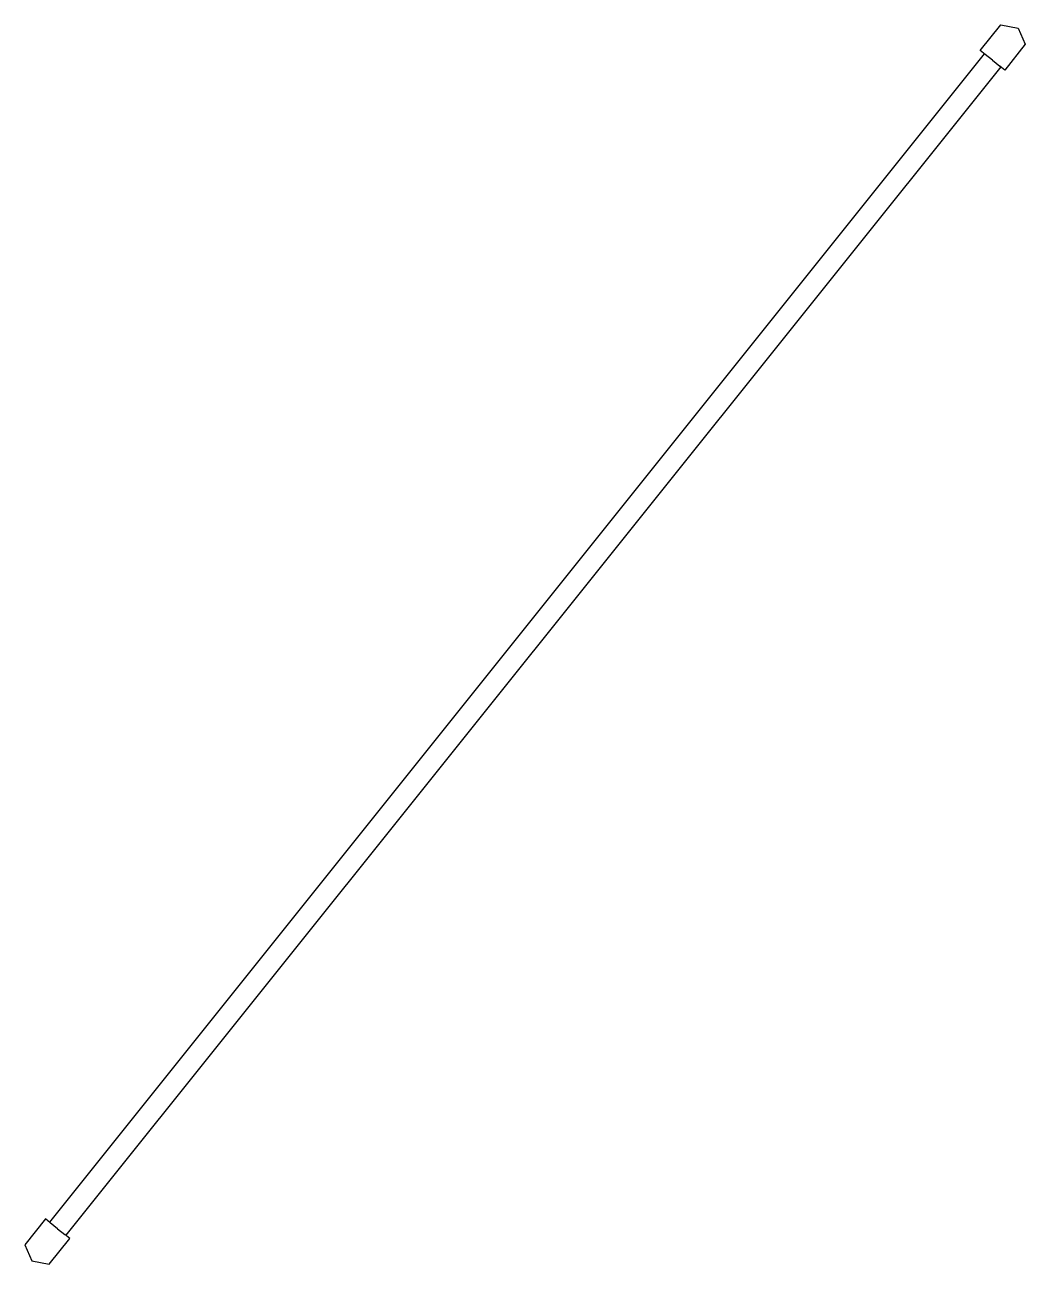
# Model space of a CAD drawing. Header units: millimetres. Extents: x -45 to 2260, y 15 to 2870.
import ezdxf

# ---------------------------------------------------------------- set-up
doc = ezdxf.new("R2010")
doc.units = ezdxf.units.MM
doc.layers.add('KwikScaf Matrix', color=7, linetype='Continuous')

# ---------------------------------------------------------------- blocks, each defined once
blk = doc.blocks.new('Endon 2D Cross Brace 3.6 Metre D')
at = {"color": 0}
for p, q in [((2156.4, 2810.8), (2203.8, 2870)), ((2203.8, 2870), (2243.6, 2862.1)), ((2243.6, 2862.1), (2260, 2825)), ((2165.7, 2803.4), (12, 111.4)), ((2167.6, 2801.9), (2156.4, 2810.8)), ((2184.6, 2788.3), (2167.6, 2801.9)), ((2260, 2825), (2212.7, 2765.8)), ((2203.5, 2773.2), (49.8, 81.2)), ((2184.6, 2788.3), (2201.5, 2774.8)), ((2212.7, 2765.8), (2201.5, 2774.8)), ((2.8, 118.8), (-44.5, 59.6)), ((14, 109.8), (2.8, 118.8)), ((30.9, 96.3), (14, 109.8)), ((30.9, 96.3), (47.9, 82.7)), ((-44.5, 59.6), (-28.1, 22.5)), ((11.7, 14.6), (59, 73.8)), ((59, 73.8), (47.9, 82.7)), ((-28.1, 22.5), (11.7, 14.6))]:
    blk.add_line(p, q, dxfattribs=at)

msp = doc.modelspace()

# ---------------------------------------------------------------- block references
at = {"layer": 'KwikScaf Matrix'}
msp.add_blockref('Endon 2D Cross Brace 3.6 Metre D', (0, 0), dxfattribs=at)

doc.saveas('drawing.dxf')
